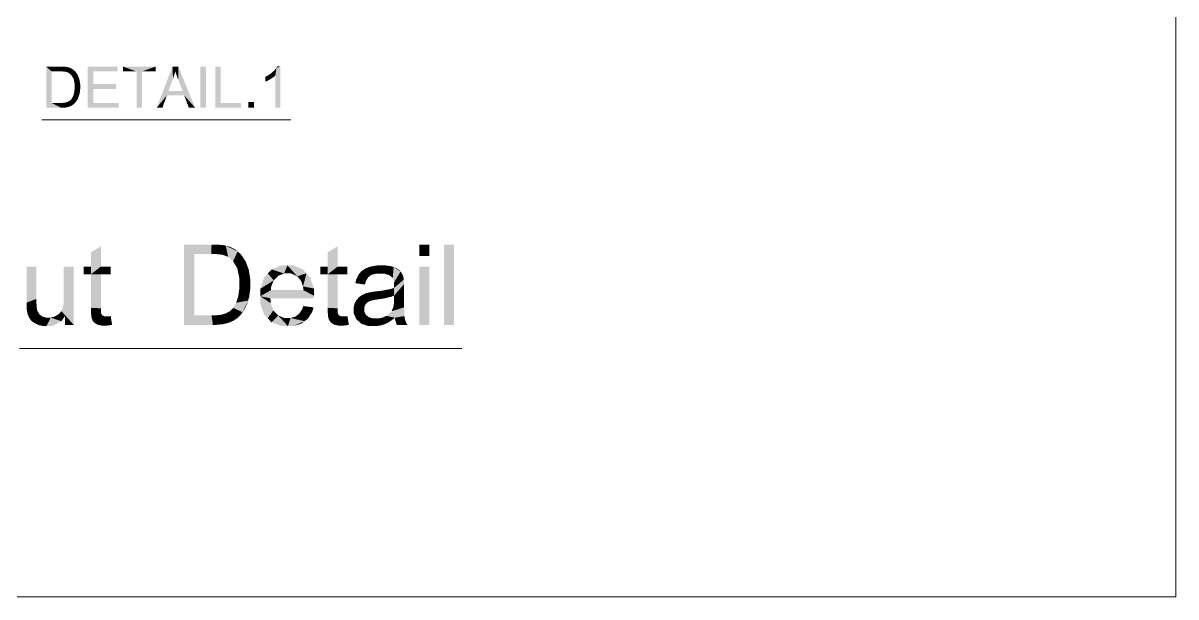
# Model space of a CAD drawing. Header units: millimetres. Extents: x 2 to 579, y 1 to 405.
# Drawn here: x 194.03 to 224.27, y 73.86 to 88.91 of the extents above; entities that cross this region are included whole.
import ezdxf

# ---------------------------------------------------------------- set-up
doc = ezdxf.new("R2010")
doc.units = ezdxf.units.MM
doc.linetypes.add('XKITLINE00', pattern=[0])
doc.layers.add('LinkedObject', color=7, linetype='Continuous', lineweight=0)

# ---------------------------------------------------------------- blocks, each defined once
blk = doc.blocks.new('*A4')
at = {"layer": 'LinkedObject'}
for points in [[(194.64, 87.767), (194.783, 87.64), (194.64, 86.687)], [(195.01, 87.64), (194.64, 87.767), (195.012, 87.767)], [(194.783, 87.64), (194.64, 87.767), (195.01, 87.64)], [(195.012, 87.767), (195.073, 87.64), (195.01, 87.64)], [(195.075, 87.767), (195.073, 87.64), (195.012, 87.767)], [(195.075, 87.767), (195.166, 87.629), (195.073, 87.64)], [(195.171, 87.76), (195.166, 87.629), (195.075, 87.767)], [(195.204, 87.752), (195.166, 87.629), (195.171, 87.76)], [(195.204, 87.752), (195.195, 87.618), (195.166, 87.629)], [(195.195, 87.618), (195.204, 87.752), (195.234, 87.602)], [(195.329, 87.702), (195.204, 87.752), (195.25, 87.741)], [(195.362, 87.674), (195.204, 87.752), (195.329, 87.702)], [(195.302, 87.541), (195.204, 87.752), (195.362, 87.674)], [(195.234, 87.602), (195.204, 87.752), (195.302, 87.541)], [(195.362, 87.674), (195.33, 87.496), (195.302, 87.541)], [(195.405, 87.638), (195.33, 87.496), (195.362, 87.674)], [(195.874, 87.309), (195.731, 86.687), (195.731, 87.767)], [(195.874, 87.309), (195.731, 87.767), (195.874, 87.64)], [(196.512, 87.64), (195.731, 87.767), (196.512, 87.767)], [(195.874, 87.64), (195.731, 87.767), (196.512, 87.64)], [(196.653, 87.767), (197.009, 87.64), (196.653, 87.64)], [(197.151, 87.64), (197.009, 87.64), (196.653, 87.767)], [(197.151, 87.64), (196.653, 87.767), (197.509, 87.767)], [(197.151, 87.64), (197.509, 87.767), (197.509, 87.64)], [(197.952, 87.767), (197.966, 87.447), (197.537, 86.687)], [(197.966, 87.447), (197.952, 87.767), (197.985, 87.498)], [(197.985, 87.498), (197.952, 87.767), (198.014, 87.602)], [(198.014, 87.602), (197.952, 87.767), (198.024, 87.654)], [(198.106, 87.767), (198.024, 87.654), (197.952, 87.767)], [(198.024, 87.654), (198.106, 87.767), (198.037, 87.61)], [(198.037, 87.61), (198.106, 87.767), (198.076, 87.497)], [(198.076, 87.497), (198.106, 87.767), (198.101, 87.429)], [(198.101, 87.429), (198.106, 87.767), (198.214, 87.131)], [(198.214, 87.131), (198.106, 87.767), (198.258, 87.014)], [(198.258, 87.014), (198.106, 87.767), (198.546, 86.687)], [(198.827, 87.767), (198.685, 86.687), (198.685, 87.767)], [(198.827, 86.687), (198.685, 86.687), (198.827, 87.767)], [(199.216, 87.767), (199.074, 86.687), (199.074, 87.767)], [(199.216, 86.815), (199.074, 86.687), (199.216, 87.767)], [(200.679, 87.737), (200.649, 87.532), (200.62, 87.664)], [(200.649, 86.687), (200.679, 87.737), (200.782, 86.687)], [(200.649, 87.532), (200.679, 87.737), (200.649, 86.687)], [(200.782, 87.772), (200.679, 87.737), (200.697, 87.772)], [(200.782, 86.687), (200.679, 87.737), (200.782, 87.772)], [(194.64, 86.687), (194.783, 87.64), (194.783, 86.815)], [(195.469, 87.546), (195.33, 87.496), (195.405, 87.638)], [(195.33, 87.496), (195.469, 87.546), (195.358, 87.45)], [(195.358, 87.45), (195.469, 87.546), (195.49, 87.49)], [(195.49, 87.49), (195.385, 87.32), (195.358, 87.45)], [(195.511, 87.434), (195.385, 87.32), (195.49, 87.49)], [(195.532, 87.305), (195.385, 87.32), (195.511, 87.434)], [(197.009, 86.687), (197.151, 87.64), (197.151, 86.687)], [(197.009, 87.64), (197.151, 87.64), (197.009, 86.687)], [(197.537, 86.687), (197.966, 87.447), (197.847, 87.131)], [(200.44, 87.527), (200.485, 87.418), (200.385, 87.5)], [(200.385, 87.5), (200.485, 87.418), (200.385, 87.372)], [(200.385, 87.372), (200.485, 87.418), (200.416, 87.384)], [(200.563, 87.464), (200.44, 87.527), (200.537, 87.59)], [(200.485, 87.418), (200.44, 87.527), (200.524, 87.441)], [(200.524, 87.441), (200.44, 87.527), (200.563, 87.464)], [(200.579, 87.627), (200.649, 87.532), (200.537, 87.59)], [(200.537, 87.59), (200.649, 87.532), (200.563, 87.464)], [(200.563, 87.464), (200.649, 87.532), (200.625, 87.509)], [(200.649, 87.532), (200.579, 87.627), (200.62, 87.664)], [(195.504, 87.015), (195.343, 86.984), (195.371, 87.07)], [(195.385, 87.174), (195.532, 87.172), (195.371, 87.07)], [(195.371, 87.07), (195.532, 87.172), (195.504, 87.015)], [(195.532, 87.233), (195.385, 87.32), (195.532, 87.305)], [(195.385, 87.32), (195.532, 87.233), (195.385, 87.235)], [(195.532, 87.233), (195.385, 87.174), (195.385, 87.235)], [(195.532, 87.172), (195.385, 87.174), (195.532, 87.233)], [(195.504, 87.015), (195.532, 87.172), (195.518, 87.063)], [(195.874, 87.182), (195.731, 86.687), (195.874, 87.309)], [(195.874, 86.815), (195.731, 86.687), (195.874, 87.182)], [(196.472, 87.182), (195.874, 87.309), (196.472, 87.309)], [(195.874, 87.182), (195.874, 87.309), (196.472, 87.182)], [(197.806, 87.014), (197.537, 86.687), (197.847, 87.131)], [(197.847, 87.131), (198.258, 87.014), (197.806, 87.014)], [(198.214, 87.131), (198.258, 87.014), (197.847, 87.131)], [(194.783, 86.815), (195.03, 86.687), (194.64, 86.687)], [(195.013, 86.815), (195.03, 86.687), (194.783, 86.815)], [(195.013, 86.815), (195.079, 86.687), (195.03, 86.687)], [(195.067, 86.815), (195.079, 86.687), (195.013, 86.815)], [(195.203, 86.706), (195.067, 86.815), (195.151, 86.825)], [(195.165, 86.696), (195.067, 86.815), (195.203, 86.706)], [(195.079, 86.687), (195.067, 86.815), (195.165, 86.696)], [(195.181, 86.835), (195.203, 86.706), (195.151, 86.825)], [(195.211, 86.845), (195.203, 86.706), (195.181, 86.835)], [(195.203, 86.706), (195.211, 86.845), (195.241, 86.715)], [(195.332, 86.76), (195.211, 86.845), (195.26, 86.873)], [(195.305, 86.742), (195.211, 86.845), (195.332, 86.76)], [(195.241, 86.715), (195.211, 86.845), (195.305, 86.742)], [(195.278, 86.891), (195.358, 86.778), (195.26, 86.873)], [(195.26, 86.873), (195.358, 86.778), (195.332, 86.76)], [(195.43, 86.858), (195.278, 86.891), (195.303, 86.916)], [(195.408, 86.827), (195.278, 86.891), (195.43, 86.858)], [(195.358, 86.778), (195.278, 86.891), (195.408, 86.827)], [(195.343, 86.984), (195.43, 86.858), (195.303, 86.916)], [(195.489, 86.968), (195.343, 86.984), (195.504, 87.015)], [(195.452, 86.889), (195.343, 86.984), (195.489, 86.968)], [(195.43, 86.858), (195.343, 86.984), (195.452, 86.889)], [(195.731, 86.687), (195.874, 86.815), (196.537, 86.687)], [(196.537, 86.687), (195.874, 86.815), (196.537, 86.815)], [(197.537, 86.687), (197.806, 87.014), (197.688, 86.687)], [(198.258, 87.014), (198.546, 86.687), (198.383, 86.687)], [(199.074, 86.687), (199.216, 86.815), (199.748, 86.687)], [(199.748, 86.687), (199.216, 86.815), (199.748, 86.815)], [(200.09, 86.838), (199.939, 86.687), (199.939, 86.838)], [(200.09, 86.687), (199.939, 86.687), (200.09, 86.838)], [(196.074, 83.052), (195.815, 82.52), (195.815, 82.897)], [(195.815, 82.52), (196.074, 83.052), (195.815, 82.32)], [(196.074, 82.52), (195.815, 82.32), (196.074, 83.052)], [(198.251, 83.099), (198.529, 82.85), (198.251, 80.993)], [(198.972, 82.85), (198.251, 83.099), (198.976, 83.099)], [(198.529, 82.85), (198.251, 83.099), (198.972, 82.85)], [(198.251, 80.993), (198.529, 82.85), (198.529, 81.241)], [(198.976, 83.099), (199.096, 82.85), (198.972, 82.85)], [(199.099, 83.099), (199.096, 82.85), (198.976, 83.099)], [(199.099, 83.099), (199.276, 82.829), (199.096, 82.85)], [(199.286, 83.084), (199.276, 82.829), (199.099, 83.099)], [(199.351, 83.069), (199.276, 82.829), (199.286, 83.084)], [(199.351, 83.069), (199.332, 82.807), (199.276, 82.829)], [(199.332, 82.807), (199.351, 83.069), (199.41, 82.777)], [(199.595, 82.973), (199.351, 83.069), (199.441, 83.048)], [(199.659, 82.918), (199.351, 83.069), (199.595, 82.973)], [(199.542, 82.658), (199.351, 83.069), (199.659, 82.918)], [(199.41, 82.777), (199.351, 83.069), (199.542, 82.658)], [(199.659, 82.918), (199.596, 82.57), (199.542, 82.658)], [(199.743, 82.848), (199.596, 82.57), (199.659, 82.918)], [(199.867, 82.668), (199.596, 82.57), (199.743, 82.848)], [(202.282, 83.052), (202.023, 82.52), (202.023, 82.897)], [(202.023, 82.52), (202.282, 83.052), (202.023, 82.32)], [(202.282, 82.52), (202.023, 82.32), (202.282, 83.052)], [(204.687, 83.099), (204.428, 82.802), (204.428, 83.099)], [(204.687, 82.802), (204.428, 82.802), (204.687, 83.099)], [(205.332, 83.099), (205.073, 80.993), (205.073, 83.099)], [(205.332, 80.993), (205.073, 80.993), (205.332, 83.099)], [(199.596, 82.57), (199.867, 82.668), (199.65, 82.481)], [(199.65, 82.481), (199.867, 82.668), (199.908, 82.558)], [(199.908, 82.558), (199.704, 82.227), (199.65, 82.481)], [(199.95, 82.449), (199.704, 82.227), (199.908, 82.558)], [(200.966, 82.553), (200.551, 82.447), (200.808, 82.553)], [(200.879, 82.341), (200.551, 82.447), (200.966, 82.553)], [(200.879, 82.341), (200.966, 82.553), (200.968, 82.341)], [(200.966, 82.553), (201.066, 82.341), (200.968, 82.341)], [(201.368, 82.449), (200.966, 82.553), (201.119, 82.553)], [(201.465, 82.345), (200.966, 82.553), (201.368, 82.449)], [(201.226, 82.266), (200.966, 82.553), (201.465, 82.345)], [(201.066, 82.341), (200.966, 82.553), (201.226, 82.266)], [(203.337, 82.553), (203.089, 82.5), (203.164, 82.527)], [(203.307, 82.339), (203.089, 82.5), (203.337, 82.553)], [(203.307, 82.339), (203.337, 82.553), (203.398, 82.339)], [(203.398, 82.339), (203.337, 82.553), (203.495, 82.339)], [(203.436, 82.553), (203.495, 82.339), (203.337, 82.553)], [(203.692, 82.53), (203.436, 82.553), (203.533, 82.553)], [(203.753, 82.508), (203.436, 82.553), (203.692, 82.53)], [(203.642, 82.295), (203.436, 82.553), (203.753, 82.508)], [(203.495, 82.339), (203.436, 82.553), (203.642, 82.295)], [(194.385, 82.52), (194.126, 81.574), (194.126, 82.52)], [(194.385, 81.674), (194.126, 81.574), (194.385, 82.52)], [(195.362, 82.52), (195.103, 81.702), (195.103, 82.52)], [(195.362, 80.993), (195.103, 81.702), (195.362, 82.52)], [(195.623, 82.52), (195.815, 82.32), (195.623, 82.32)], [(195.815, 82.52), (195.815, 82.32), (195.623, 82.52)], [(196.074, 82.32), (195.815, 82.32), (196.074, 82.52)], [(195.815, 81.44), (196.074, 82.32), (196.074, 81.426)], [(195.815, 82.32), (196.074, 82.32), (195.815, 81.44)], [(196.331, 82.32), (196.074, 82.52), (196.331, 82.52)], [(196.074, 82.32), (196.074, 82.52), (196.331, 82.32)], [(199.991, 82.198), (199.704, 82.227), (199.95, 82.449)], [(200.452, 82.341), (200.254, 81.936), (200.353, 82.235)], [(200.608, 82.162), (200.254, 81.936), (200.452, 82.341)], [(200.551, 82.447), (200.729, 82.281), (200.452, 82.341)], [(200.452, 82.341), (200.729, 82.281), (200.608, 82.162)], [(200.729, 82.281), (200.551, 82.447), (200.879, 82.341)], [(201.226, 82.266), (201.465, 82.345), (201.287, 82.191)], [(201.465, 82.345), (201.328, 82.143), (201.287, 82.191)], [(201.328, 82.143), (201.465, 82.345), (201.376, 81.999)], [(201.376, 81.999), (201.465, 82.345), (201.659, 81.948)], [(201.659, 81.948), (201.465, 82.345), (201.562, 82.241)], [(201.832, 82.52), (202.023, 82.32), (201.832, 82.32)], [(202.023, 82.52), (202.023, 82.32), (201.832, 82.52)], [(202.282, 82.32), (202.023, 82.32), (202.282, 82.52)], [(202.023, 81.44), (202.282, 82.32), (202.282, 81.426)], [(202.023, 82.32), (202.282, 82.32), (202.023, 81.44)], [(202.539, 82.32), (202.282, 82.52), (202.539, 82.52)], [(202.282, 82.32), (202.282, 82.52), (202.539, 82.32)], [(202.861, 82.346), (202.748, 82.084), (202.822, 82.296)], [(203.085, 82.243), (202.748, 82.084), (202.861, 82.346)], [(202.822, 82.296), (202.748, 82.084), (202.765, 82.165)], [(203.021, 82.131), (202.748, 82.084), (203.085, 82.243)], [(202.901, 82.396), (203.172, 82.307), (202.861, 82.346)], [(203.085, 82.243), (202.861, 82.346), (203.129, 82.275)], [(203.129, 82.275), (202.861, 82.346), (203.172, 82.307)], [(203.015, 82.473), (203.172, 82.307), (202.901, 82.396)], [(203.089, 82.5), (203.172, 82.307), (203.015, 82.473)], [(203.172, 82.307), (203.089, 82.5), (203.307, 82.339)], [(203.642, 82.295), (203.753, 82.508), (203.692, 82.251)], [(203.692, 82.251), (203.753, 82.508), (203.728, 82.219)], [(203.753, 82.508), (203.765, 82.108), (203.728, 82.219)], [(203.933, 82.392), (203.765, 82.108), (203.753, 82.508)], [(203.904, 82.427), (203.753, 82.508), (203.814, 82.485)], [(203.933, 82.392), (203.753, 82.508), (203.904, 82.427)], [(203.961, 82.357), (203.765, 82.108), (203.933, 82.392)], [(204.002, 82.269), (203.765, 82.108), (203.961, 82.357)], [(204.013, 82.216), (203.765, 82.108), (204.002, 82.269)], [(204.687, 82.52), (204.428, 80.993), (204.428, 82.52)], [(204.687, 80.993), (204.428, 80.993), (204.687, 82.52)], [(199.704, 81.943), (199.991, 81.937), (199.677, 81.74)], [(199.677, 81.74), (199.991, 81.937), (199.935, 81.632)], [(199.991, 82.057), (199.704, 82.227), (199.991, 82.198)], [(199.704, 82.227), (199.991, 82.057), (199.704, 82.062)], [(199.991, 82.057), (199.704, 81.943), (199.704, 82.062)], [(199.991, 81.937), (199.704, 81.943), (199.991, 82.057)], [(199.935, 81.632), (199.991, 81.937), (199.963, 81.725)], [(200.541, 82.003), (200.254, 81.936), (200.608, 82.162)], [(200.254, 81.936), (200.541, 82.003), (200.534, 81.903)], [(200.534, 81.903), (200.254, 81.743), (200.254, 81.936)], [(201.376, 81.999), (201.659, 81.948), (201.385, 81.903)], [(201.659, 81.759), (201.385, 81.903), (201.659, 81.948)], [(202.748, 82.084), (203.021, 82.131), (203, 82.05)], [(203.69, 81.936), (203.765, 81.76), (203.459, 81.891)], [(203.763, 81.962), (203.765, 81.76), (203.69, 81.936)], [(203.764, 81.988), (204.02, 82.183), (203.763, 81.962)], [(203.763, 81.962), (204.02, 82.183), (203.765, 81.76)], [(204.026, 81.977), (203.763, 81.665), (203.765, 81.76)], [(204.026, 81.633), (203.763, 81.665), (204.026, 81.977)], [(203.765, 82.022), (204.02, 82.183), (203.764, 81.988)], [(203.765, 82.108), (204.013, 82.216), (204.02, 82.183)], [(203.765, 82.108), (204.02, 82.183), (203.765, 82.029)], [(203.765, 82.029), (204.02, 82.183), (203.765, 82.022)], [(204.026, 82.064), (203.765, 81.76), (204.02, 82.183)], [(204.026, 81.977), (203.765, 81.76), (204.026, 82.064)], [(194.126, 81.574), (194.385, 81.674), (194.385, 81.572)], [(195.103, 81.702), (195.362, 80.993), (195.103, 81.605)], [(199.544, 81.439), (199.935, 81.632), (199.791, 81.325)], [(199.622, 81.572), (199.935, 81.632), (199.544, 81.439)], [(199.649, 81.656), (199.935, 81.632), (199.622, 81.572)], [(199.935, 81.632), (199.649, 81.656), (199.677, 81.74)], [(199.791, 81.325), (199.935, 81.632), (199.835, 81.386)], [(199.835, 81.386), (199.935, 81.632), (199.907, 81.54)], [(200.534, 81.903), (201.659, 81.759), (200.254, 81.743)], [(201.659, 81.747), (200.254, 81.743), (201.659, 81.759)], [(201.658, 81.713), (200.254, 81.743), (201.659, 81.747)], [(200.254, 81.743), (200.45, 81.165), (200.254, 81.557)], [(200.527, 81.564), (200.45, 81.165), (200.254, 81.743)], [(200.527, 81.564), (200.254, 81.743), (200.52, 81.69)], [(201.657, 81.69), (200.254, 81.743), (201.658, 81.713)], [(200.52, 81.69), (200.254, 81.743), (201.657, 81.69)], [(201.385, 81.903), (201.659, 81.759), (200.534, 81.903)], [(202.78, 81.647), (203.015, 81.526), (202.754, 81.6)], [(202.846, 81.721), (203.015, 81.526), (202.78, 81.647)], [(203.033, 81.554), (202.846, 81.721), (202.888, 81.749)], [(203.015, 81.526), (202.846, 81.721), (203.033, 81.554)], [(202.929, 81.777), (203.084, 81.596), (202.888, 81.749)], [(202.888, 81.749), (203.084, 81.596), (203.033, 81.554)], [(203.022, 81.82), (203.084, 81.596), (202.929, 81.777)], [(203.073, 81.834), (203.084, 81.596), (203.022, 81.82)], [(203.111, 81.844), (203.15, 81.624), (203.073, 81.834)], [(203.084, 81.596), (203.073, 81.834), (203.117, 81.61)], [(203.117, 81.61), (203.073, 81.834), (203.15, 81.624)], [(203.226, 81.863), (203.263, 81.65), (203.111, 81.844)], [(203.111, 81.844), (203.263, 81.65), (203.15, 81.624)], [(203.303, 81.873), (203.343, 81.662), (203.226, 81.863)], [(203.226, 81.863), (203.343, 81.662), (203.263, 81.65)], [(203.459, 81.891), (203.483, 81.682), (203.303, 81.873)], [(203.303, 81.873), (203.483, 81.682), (203.343, 81.662)], [(203.459, 81.891), (203.765, 81.76), (203.483, 81.682)], [(203.483, 81.682), (203.765, 81.76), (203.694, 81.731)], [(203.743, 81.45), (204.026, 81.633), (204.026, 81.452)], [(203.763, 81.579), (204.026, 81.633), (203.743, 81.45)], [(204.026, 81.633), (203.763, 81.579), (203.763, 81.665)], [(194.126, 81.574), (194.385, 81.572), (194.126, 81.492)], [(194.385, 81.572), (194.134, 81.371), (194.126, 81.492)], [(194.393, 81.436), (194.134, 81.371), (194.385, 81.572)], [(194.134, 81.371), (194.393, 81.436), (194.141, 81.333)], [(194.141, 81.333), (194.393, 81.436), (194.4, 81.401)], [(194.413, 81.35), (194.141, 81.333), (194.4, 81.401)], [(194.141, 81.333), (194.413, 81.35), (194.153, 81.276)], [(194.153, 81.276), (194.413, 81.35), (194.193, 81.18)], [(194.193, 81.18), (194.413, 81.35), (194.221, 81.141)], [(194.221, 81.141), (194.413, 81.35), (194.464, 81.27)], [(195.13, 81.218), (194.967, 81.272), (195.039, 81.353)], [(195.061, 81.404), (195.362, 80.993), (195.039, 81.353)], [(195.039, 81.353), (195.362, 80.993), (195.13, 81.218)], [(195.082, 81.456), (195.362, 80.993), (195.061, 81.404)], [(195.103, 81.605), (195.362, 80.993), (195.082, 81.456)], [(196.074, 81.426), (195.815, 81.323), (195.815, 81.44)], [(196.074, 81.37), (195.815, 81.323), (196.074, 81.426)], [(196.074, 81.37), (195.846, 81.134), (195.815, 81.323)], [(196.08, 81.299), (195.846, 81.134), (196.074, 81.37)], [(199.6, 81.134), (199.365, 81.3), (199.46, 81.354)], [(199.495, 81.389), (199.652, 81.169), (199.46, 81.354)], [(199.46, 81.354), (199.652, 81.169), (199.6, 81.134)], [(199.791, 81.325), (199.495, 81.389), (199.544, 81.439)], [(199.748, 81.265), (199.495, 81.389), (199.791, 81.325)], [(199.652, 81.169), (199.495, 81.389), (199.748, 81.265)], [(200.254, 81.557), (200.45, 81.165), (200.352, 81.268)], [(200.598, 81.372), (200.45, 81.165), (200.527, 81.564)], [(200.45, 81.165), (200.598, 81.372), (200.548, 81.062)], [(200.662, 81.305), (200.548, 81.062), (200.598, 81.372)], [(201.273, 81.284), (201.65, 81.452), (201.502, 81.153)], [(201.353, 81.404), (201.65, 81.452), (201.273, 81.284)], [(201.65, 81.452), (201.353, 81.404), (201.382, 81.486)], [(201.502, 81.153), (201.65, 81.452), (201.619, 81.335)], [(202.282, 81.426), (202.023, 81.323), (202.023, 81.44)], [(202.282, 81.37), (202.023, 81.323), (202.282, 81.426)], [(202.282, 81.37), (202.055, 81.134), (202.023, 81.323)], [(202.289, 81.299), (202.055, 81.134), (202.282, 81.37)], [(202.754, 81.6), (202.703, 81.396), (202.729, 81.554)], [(202.997, 81.498), (202.703, 81.396), (202.754, 81.6)], [(202.729, 81.554), (202.703, 81.396), (202.703, 81.452)], [(202.979, 81.437), (202.703, 81.396), (202.997, 81.498)], [(202.703, 81.396), (202.979, 81.437), (202.979, 81.403)], [(202.979, 81.351), (202.703, 81.396), (202.979, 81.403)], [(202.703, 81.396), (202.979, 81.351), (202.703, 81.3)], [(202.703, 81.3), (202.979, 81.351), (202.771, 81.143)], [(202.754, 81.6), (203.015, 81.526), (202.997, 81.498)], [(202.771, 81.143), (202.979, 81.351), (202.838, 81.082)], [(202.838, 81.082), (202.979, 81.351), (203.018, 81.265)], [(203.609, 81.26), (204.026, 81.452), (204.034, 81.224)], [(203.695, 81.349), (204.026, 81.452), (203.609, 81.26)], [(203.722, 81.406), (204.026, 81.452), (203.695, 81.349)], [(204.026, 81.452), (203.722, 81.406), (203.743, 81.45)], [(194.221, 81.141), (194.464, 81.27), (194.249, 81.102)], [(194.249, 81.102), (194.464, 81.27), (194.336, 81.037)], [(194.336, 81.037), (194.464, 81.27), (194.395, 81.011)], [(194.395, 81.011), (194.464, 81.27), (194.504, 81.241)], [(194.543, 81.212), (194.395, 81.011), (194.504, 81.241)], [(194.395, 81.011), (194.543, 81.212), (194.453, 80.985)], [(194.453, 80.985), (194.543, 81.212), (194.579, 80.959)], [(194.647, 80.959), (194.543, 81.212), (194.641, 81.182)], [(194.579, 80.959), (194.543, 81.212), (194.647, 80.959)], [(194.699, 81.182), (194.647, 80.959), (194.641, 81.182)], [(194.757, 81.182), (195.041, 81.089), (194.647, 80.959)], [(194.757, 81.182), (194.647, 80.959), (194.699, 81.182)], [(194.647, 80.959), (195.041, 81.089), (194.799, 80.959)], [(194.866, 81.212), (195.041, 81.089), (194.757, 81.182)], [(194.917, 81.242), (195.041, 81.089), (194.866, 81.212)], [(194.967, 81.272), (195.041, 81.089), (194.917, 81.242)], [(195.041, 81.089), (194.967, 81.272), (195.13, 81.218)], [(195.13, 81.218), (195.362, 80.993), (195.13, 80.993)], [(195.815, 81.323), (195.846, 81.134), (195.83, 81.17)], [(196.087, 81.283), (195.846, 81.134), (196.08, 81.299)], [(195.846, 81.134), (196.087, 81.283), (196.094, 81.267)], [(195.846, 81.134), (196.094, 81.267), (195.862, 81.098)], [(195.862, 81.098), (196.094, 81.267), (195.917, 81.039)], [(195.917, 81.039), (196.094, 81.267), (195.955, 81.017)], [(195.955, 81.017), (196.094, 81.267), (196.116, 81.242)], [(196.116, 81.242), (195.994, 80.994), (195.955, 81.017)], [(196.131, 81.233), (195.994, 80.994), (196.116, 81.242)], [(196.146, 81.223), (195.994, 80.994), (196.131, 81.233)], [(195.994, 80.994), (196.146, 81.223), (196.103, 80.972)], [(196.103, 80.972), (196.146, 81.223), (196.173, 80.972)], [(196.173, 80.972), (196.146, 81.223), (196.19, 81.214)], [(196.19, 81.214), (196.216, 80.972), (196.173, 80.972)], [(196.219, 81.214), (196.216, 80.972), (196.19, 81.214)], [(196.219, 81.214), (196.314, 80.983), (196.216, 80.972)], [(196.24, 81.214), (196.314, 80.983), (196.219, 81.214)], [(196.314, 80.983), (196.24, 81.214), (196.296, 81.219)], [(196.369, 80.995), (196.296, 81.219), (196.331, 81.223)], [(196.314, 80.983), (196.296, 81.219), (196.369, 80.995)], [(198.529, 81.241), (199.011, 80.993), (198.251, 80.993)], [(198.979, 81.241), (199.011, 80.993), (198.529, 81.241)], [(198.979, 81.241), (199.106, 80.993), (199.011, 80.993)], [(199.083, 81.241), (199.106, 80.993), (198.979, 81.241)], [(199.349, 81.029), (199.083, 81.241), (199.247, 81.261)], [(199.275, 81.011), (199.083, 81.241), (199.349, 81.029)], [(199.106, 80.993), (199.083, 81.241), (199.275, 81.011)], [(199.306, 81.28), (199.349, 81.029), (199.247, 81.261)], [(199.365, 81.3), (199.349, 81.029), (199.306, 81.28)], [(199.349, 81.029), (199.365, 81.3), (199.422, 81.047)], [(199.548, 81.1), (199.365, 81.3), (199.6, 81.134)], [(199.422, 81.047), (199.365, 81.3), (199.548, 81.1)], [(200.725, 81.239), (200.548, 81.062), (200.662, 81.305)], [(200.725, 81.239), (200.98, 80.959), (200.548, 81.062)], [(200.548, 81.062), (200.98, 80.959), (200.813, 80.959)], [(200.885, 81.172), (200.98, 80.959), (200.725, 81.239)], [(200.98, 81.172), (200.98, 80.959), (200.885, 81.172)], [(201.051, 81.172), (201.416, 81.089), (200.98, 80.959)], [(201.051, 81.172), (200.98, 80.959), (200.98, 81.172)], [(200.98, 80.959), (201.416, 81.089), (201.113, 80.959)], [(201.173, 81.209), (201.416, 81.089), (201.051, 81.172)], [(201.113, 80.959), (201.416, 81.089), (201.331, 81.024)], [(201.223, 81.247), (201.502, 81.153), (201.173, 81.209)], [(201.416, 81.089), (201.173, 81.209), (201.502, 81.153)], [(201.273, 81.284), (201.502, 81.153), (201.223, 81.247)], [(202.023, 81.323), (202.055, 81.134), (202.039, 81.17)], [(202.296, 81.283), (202.055, 81.134), (202.289, 81.299)], [(202.055, 81.134), (202.296, 81.283), (202.302, 81.267)], [(202.055, 81.134), (202.302, 81.267), (202.071, 81.098)], [(202.071, 81.098), (202.302, 81.267), (202.125, 81.039)], [(202.125, 81.039), (202.302, 81.267), (202.164, 81.017)], [(202.164, 81.017), (202.302, 81.267), (202.324, 81.242)], [(202.324, 81.242), (202.203, 80.994), (202.164, 81.017)], [(202.34, 81.233), (202.203, 80.994), (202.324, 81.242)], [(202.355, 81.223), (202.203, 80.994), (202.34, 81.233)], [(202.203, 80.994), (202.355, 81.223), (202.312, 80.972)], [(202.312, 80.972), (202.355, 81.223), (202.382, 80.972)], [(202.382, 80.972), (202.355, 81.223), (202.399, 81.214)], [(202.399, 81.214), (202.425, 80.972), (202.382, 80.972)], [(202.427, 81.214), (202.425, 80.972), (202.399, 81.214)], [(202.427, 81.214), (202.523, 80.983), (202.425, 80.972)], [(202.448, 81.214), (202.523, 80.983), (202.427, 81.214)], [(202.523, 80.983), (202.448, 81.214), (202.504, 81.219)], [(202.577, 80.995), (202.504, 81.219), (202.539, 81.223)], [(202.523, 80.983), (202.504, 81.219), (202.577, 80.995)], [(203.018, 81.265), (202.906, 81.021), (202.838, 81.082)], [(203.057, 81.23), (202.906, 81.021), (203.018, 81.265)], [(203.096, 81.196), (202.906, 81.021), (203.057, 81.23)], [(202.906, 81.021), (203.096, 81.196), (203.099, 80.959)], [(203.224, 80.959), (203.096, 81.196), (203.211, 81.161)], [(203.099, 80.959), (203.096, 81.196), (203.224, 80.959)], [(203.211, 81.161), (203.3, 80.959), (203.224, 80.959)], [(203.286, 81.161), (203.3, 80.959), (203.211, 81.161)], [(203.361, 81.161), (203.3, 80.959), (203.286, 81.161)], [(203.3, 80.959), (203.361, 81.161), (203.443, 80.984)], [(203.509, 81.009), (203.361, 81.161), (203.493, 81.194)], [(203.443, 80.984), (203.361, 81.161), (203.509, 81.009)], [(203.786, 81.18), (203.493, 81.194), (203.551, 81.227)], [(203.714, 81.12), (203.493, 81.194), (203.786, 81.18)], [(203.575, 81.034), (203.493, 81.194), (203.714, 81.12)], [(203.509, 81.009), (203.493, 81.194), (203.575, 81.034)], [(203.609, 81.26), (204.034, 81.224), (203.551, 81.227)], [(204.034, 81.224), (203.786, 81.18), (203.551, 81.227)], [(203.786, 81.18), (204.034, 81.224), (203.792, 81.127)], [(203.792, 81.127), (204.034, 81.224), (204.043, 81.176)], [(204.043, 81.176), (203.818, 81.033), (203.792, 81.127)], [(204.051, 81.129), (203.818, 81.033), (204.043, 81.176)], [(204.051, 81.129), (203.839, 80.993), (203.818, 81.033)], [(204.084, 81.037), (203.839, 80.993), (204.051, 81.129)], [(203.839, 80.993), (204.084, 81.037), (204.108, 80.993)]]:
    blk.add_hatch(color=7, dxfattribs=at).paths.add_polyline_path(points, flags=17)
at = {"layer": 'LinkedObject', "color": 2, "linetype": 'XKITLINE00', "lineweight": 0}
for p, q in [((224.266, 145.347), (224.266, 73.855)), ((224.266, 73.855), (140.114, 73.855))]:
    blk.add_line(p, q, dxfattribs=at)
at = {"layer": 'LinkedObject', "color": 7, "linetype": 'XKITLINE00', "lineweight": 0}
for p, q in [((194.524, 86.368), (195.612, 86.368)), ((195.612, 86.368), (196.618, 86.368)), ((196.618, 86.368), (197.539, 86.368)), ((197.539, 86.368), (198.544, 86.368)), ((198.544, 86.368), (198.963, 86.368)), ((198.963, 86.368), (199.802, 86.368)), ((199.802, 86.368), (200.221, 86.368)), ((200.221, 86.368), (201.059, 86.368)), ((193.938, 80.37), (195.573, 80.37)), ((195.573, 80.37), (196.39, 80.37)), ((196.39, 80.37), (197.207, 80.37)), ((197.207, 80.37), (198.024, 80.37)), ((198.024, 80.37), (200.147, 80.37)), ((200.147, 80.37), (201.781, 80.37)), ((201.781, 80.37), (202.598, 80.37)), ((202.598, 80.37), (204.232, 80.37)), ((204.232, 80.37), (204.885, 80.37)), ((204.885, 80.37), (205.538, 80.37))]:
    blk.add_line(p, q, dxfattribs=at)

msp = doc.modelspace()

# ---------------------------------------------------------------- block references
at = {"lineweight": 0}
msp.add_blockref('*A4', (0, 0), dxfattribs=at)

doc.saveas('drawing.dxf')
